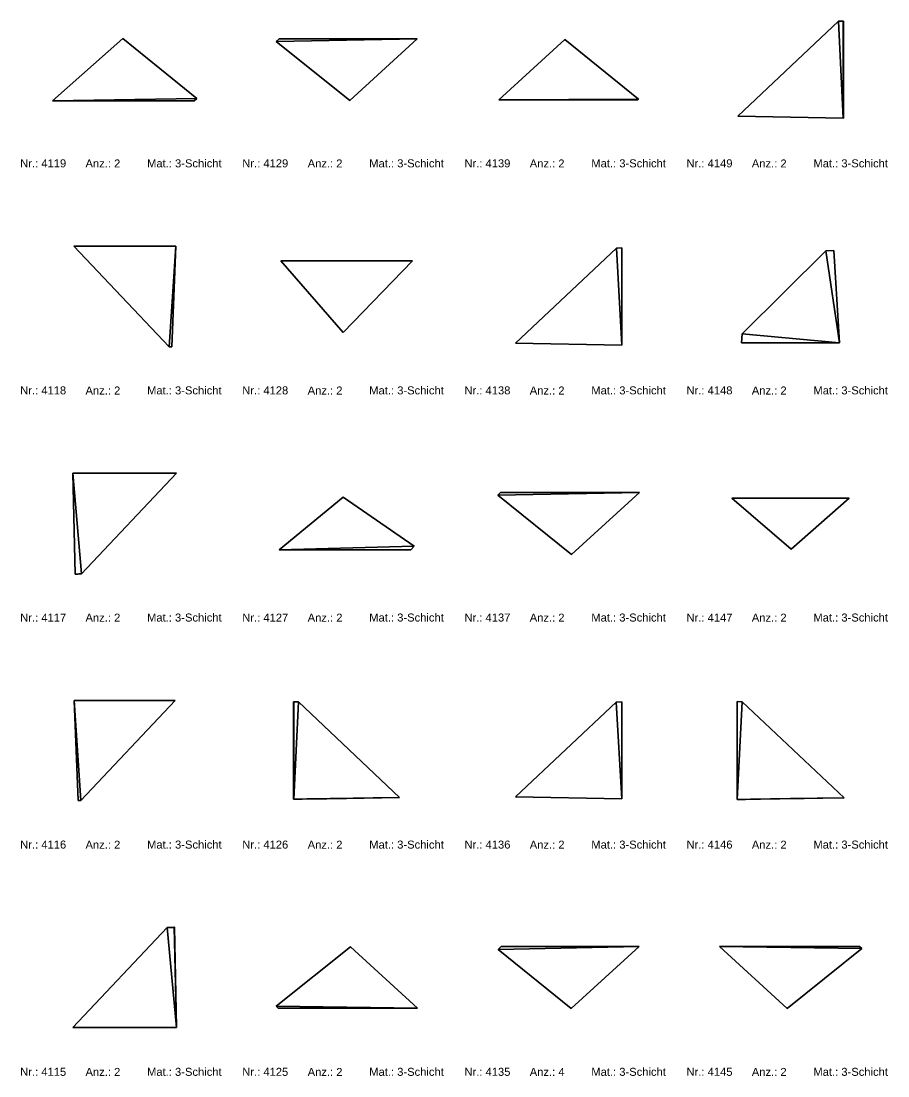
# Model space of a CAD drawing. Header units: millimetres. Extents: x -1099 to 66227, y -20588 to 1633.
# Drawn here: x 23667 to 32453, y -9081 to 1609 of the extents above; entities that cross this region are included whole.
import ezdxf

# ---------------------------------------------------------------- set-up
doc = ezdxf.new("R2010")
doc.units = ezdxf.units.MM
doc.header["$LTSCALE"] = 12.5
doc.layers.add('CURVES', color=1, linetype='Continuous', true_color=0xff0000)
doc.layers.add('TEXT', color=1, linetype='Continuous', true_color=0xff0000)
doc.styles.add('ARIAL_REGULAR', font='arial.ttf')

msp = doc.modelspace()

# ---------------------------------------------------------------- texts
at = {"layer": 'TEXT', "attachment_point": 7, "style": 'ARIAL_REGULAR'}
for s, insert, char_height, width in [('Nr.: 4119', (23658, 126), 81.1, 1080.49), ('Anz.: 2', (24320, 126), 81.1, 853.81), ('Mat.: 3-Schicht', (24944, 126), 81.15, 1665.28), ('Nr.: 4129', (25909, 126), 81.1, 1080.49), ('Anz.: 2', (26572, 126), 81.1, 853.81), ('Mat.: 3-Schicht', (27196, 126), 81.15, 1665.28), ('Nr.: 4139', (28161, 126), 81.1, 1080.49), ('Anz.: 2', (28823, 126), 81.1, 853.81), ('Mat.: 3-Schicht', (29447, 126), 81.15, 1665.28), ('Nr.: 4149', (30412, 126), 81.1, 1080.49), ('Anz.: 2', (31074, 126), 81.1, 853.81), ('Mat.: 3-Schicht', (31698, 126), 81.15, 1665.28), ('Nr.: 4118', (23658, -2175), 81.1, 1080.49), ('Anz.: 2', (24320, -2175), 81.1, 853.81), ('Mat.: 3-Schicht', (24944, -2175), 81.15, 1665.28), ('Nr.: 4128', (25909, -2175), 81.1, 1080.49), ('Anz.: 2', (26572, -2175), 81.1, 853.81), ('Mat.: 3-Schicht', (27196, -2175), 81.15, 1665.28), ('Nr.: 4138', (28161, -2175), 81.1, 1080.49), ('Anz.: 2', (28823, -2175), 81.1, 853.81), ('Mat.: 3-Schicht', (29447, -2175), 81.15, 1665.28), ('Nr.: 4148', (30412, -2175), 81.1, 1080.49), ('Anz.: 2', (31074, -2175), 81.1, 853.81), ('Mat.: 3-Schicht', (31698, -2175), 81.15, 1665.28), ('Nr.: 4117', (23658, -4477), 81.1, 1079.61), ('Anz.: 2', (24320, -4477), 81.1, 853.81), ('Mat.: 3-Schicht', (24944, -4477), 81.15, 1665.28), ('Nr.: 4127', (25909, -4477), 81.1, 1079.61), ('Anz.: 2', (26572, -4477), 81.1, 853.81), ('Mat.: 3-Schicht', (27196, -4477), 81.15, 1665.28), ('Nr.: 4137', (28161, -4477), 81.1, 1079.61), ('Anz.: 2', (28823, -4477), 81.1, 853.81), ('Mat.: 3-Schicht', (29447, -4477), 81.15, 1665.28), ('Nr.: 4147', (30412, -4477), 81.1, 1079.61), ('Anz.: 2', (31074, -4477), 81.1, 853.81), ('Mat.: 3-Schicht', (31698, -4477), 81.15, 1665.28), ('Nr.: 4116', (23658, -6778), 81.1, 1079.61), ('Anz.: 2', (24320, -6778), 81.1, 853.81), ('Mat.: 3-Schicht', (24944, -6778), 81.15, 1665.28), ('Nr.: 4126', (25909, -6778), 81.1, 1079.61), ('Anz.: 2', (26572, -6778), 81.1, 853.81), ('Mat.: 3-Schicht', (27196, -6778), 81.15, 1665.28), ('Nr.: 4136', (28161, -6778), 81.1, 1079.61), ('Anz.: 2', (28823, -6778), 81.1, 853.81), ('Mat.: 3-Schicht', (29447, -6778), 81.15, 1665.28), ('Nr.: 4146', (30412, -6778), 81.1, 1079.61), ('Anz.: 2', (31074, -6778), 81.1, 853.81), ('Mat.: 3-Schicht', (31698, -6778), 81.15, 1665.28), ('Nr.: 4115', (23658, -9081), 81.1, 1081.37), ('Anz.: 2', (24320, -9081), 81.1, 853.81), ('Mat.: 3-Schicht', (24944, -9081), 81.15, 1665.28), ('Nr.: 4125', (25909, -9081), 81.1, 1081.37), ('Anz.: 2', (26572, -9081), 81.1, 853.81), ('Mat.: 3-Schicht', (27196, -9081), 81.15, 1665.28), ('Nr.: 4135', (28161, -9081), 81.1, 1081.37), ('Anz.: 4', (28823, -9081), 81.1, 854.69), ('Mat.: 3-Schicht', (29447, -9081), 81.15, 1665.28), ('Nr.: 4145', (30412, -9081), 81.1, 1081.37), ('Anz.: 2', (31074, -9081), 81.1, 853.81), ('Mat.: 3-Schicht', (31698, -9081), 81.15, 1665.28)]:
    msp.add_mtext(s, dxfattribs=dict(at, insert=insert, char_height=char_height, width=width))

# ---------------------------------------------------------------- meshes
at = {"layer": 'CURVES'}
mesh = msp.add_polyface(dxfattribs=at)
corners = [(32002, 1609), (32001, 1609), (32001, 1609, 100), (32002, 1609, 100), (32001, 1609, 100), (32001, 1609), (31952, 1608), (31952, 1608, 100), (31952, 1608, 100), (31952, 1608), (30932, 646), (30932, 646, 100), (30932, 646, 100), (30932, 646), (32001, 625), (32001, 625, 100), (32001, 625, 100), (32001, 625), (32002, 625), (32002, 625, 100), (32002, 1609), (32002, 1609, 100), (32002, 625, 100), (32002, 625), (32001, 1609), (32002, 1609), (31952, 1608), (30932, 646), (32001, 625), (32002, 625), (32002, 1609, 100), (32001, 1609, 100), (31952, 1608, 100), (30932, 646, 100), (32001, 625, 100), (32002, 625, 100)]
mesh.append_faces([[corners[k] for k in face] for face in [(3, 0, 1, 2), (4, 5, 6, 7), (8, 9, 10, 11), (12, 13, 14, 15), (16, 17, 18, 19), (21, 22, 23, 20), (28, 24, 25, 29), (27, 26, 28, 28), (26, 24, 28, 28), (32, 33, 34, 34), (31, 32, 34, 34), (35, 30, 31, 34)]])
mesh = msp.add_polyface(dxfattribs=at)
corners = [(25449, 826), (24697, 1434), (24697, 1434, 100), (25449, 826, 100), (24697, 1434, 100), (24697, 1434), (23985, 800), (23985, 800, 100), (23985, 800, 100), (23985, 800), (25422, 800), (25422, 800, 100), (25449, 826), (25449, 826, 100), (25422, 800, 100), (25422, 800), (24697, 1434), (25449, 826), (23985, 800), (25422, 800), (25449, 826, 100), (24697, 1434, 100), (23985, 800, 100), (25422, 800, 100)]
mesh.append_faces([[corners[k] for k in face] for face in [(2, 3, 0, 1), (5, 6, 7, 4), (11, 8, 9, 10), (15, 12, 13, 14), (17, 19, 18, 18), (18, 16, 17, 17), (20, 21, 22, 22), (22, 23, 20, 20)]])
mesh = msp.add_polyface(dxfattribs=at)
corners = [(27682, 1431), (26282, 1431), (26282, 1431, 100), (27682, 1431, 100), (26282, 1431, 100), (26282, 1431), (26253, 1404), (26253, 1404, 100), (26253, 1404, 100), (26253, 1404), (26998, 803), (26998, 803, 100), (27682, 1431), (27682, 1431, 100), (26998, 803, 100), (26998, 803), (26282, 1431), (27682, 1431), (26253, 1404), (26998, 803), (27682, 1431, 100), (26282, 1431, 100), (26253, 1404, 100), (26998, 803, 100)]
mesh.append_faces([[corners[k] for k in face] for face in [(3, 0, 1, 2), (7, 4, 5, 6), (8, 9, 10, 11), (15, 12, 13, 14), (17, 19, 18, 18), (18, 16, 17, 17), (20, 21, 22, 22), (22, 23, 20, 20)]])
mesh = msp.add_polyface(dxfattribs=at)
corners = [(29924, 819), (29178, 1424), (29178, 1424, 100), (29924, 819, 100), (29178, 1424, 100), (29178, 1424), (28511, 810), (28511, 810, 100), (28511, 810, 100), (28511, 810), (29914, 810), (29914, 810, 100), (29924, 819), (29924, 819, 100), (29914, 810, 100), (29914, 810), (29178, 1424), (29924, 819), (28511, 810), (29914, 810), (29924, 819, 100), (29178, 1424, 100), (28511, 810, 100), (29914, 810, 100)]
mesh.append_faces([[corners[k] for k in face] for face in [(2, 3, 0, 1), (7, 4, 5, 6), (8, 9, 10, 11), (15, 12, 13, 14), (17, 19, 18, 18), (18, 16, 17, 17), (20, 21, 22, 22), (22, 23, 20, 20)]])
mesh = msp.add_polyface(dxfattribs=at)
corners = [(25234, -673), (24201, -673), (24201, -673, 100), (25234, -673, 100), (24201, -673, 100), (24201, -673), (25168, -1693), (25168, -1693, 100), (25168, -1693, 100), (25168, -1693), (25196, -1693), (25196, -1693, 100), (25234, -673), (25234, -673, 100), (25196, -1693, 100), (25196, -1693), (24201, -673), (25234, -673), (25168, -1693), (25196, -1693), (25234, -673, 100), (24201, -673, 100), (25168, -1693, 100), (25196, -1693, 100)]
mesh.append_faces([[corners[k] for k in face] for face in [(3, 0, 1, 2), (5, 6, 7, 4), (8, 9, 10, 11), (13, 14, 15, 12), (17, 19, 18, 18), (18, 16, 17, 17), (20, 21, 22, 22), (22, 23, 20, 20)]])
mesh = msp.add_polyface(dxfattribs=at)
corners = [(29757, -689), (29756, -689), (29756, -689, 100), (29757, -689, 100), (29756, -689, 100), (29756, -689), (29701, -691), (29701, -691, 100), (29701, -691, 100), (29701, -691), (28677, -1654), (28677, -1654, 100), (28677, -1654, 100), (28677, -1654), (29756, -1676), (29756, -1676, 100), (29756, -1676, 100), (29756, -1676), (29757, -1676), (29757, -1676, 100), (29757, -689), (29757, -689, 100), (29757, -1676, 100), (29757, -1676), (29756, -689), (29757, -689), (29701, -691), (28677, -1654), (29756, -1676), (29757, -1676), (29757, -689, 100), (29756, -689, 100), (29701, -691, 100), (28677, -1654, 100), (29756, -1676, 100), (29757, -1676, 100)]
mesh.append_faces([[corners[k] for k in face] for face in [(3, 0, 1, 2), (7, 4, 5, 6), (8, 9, 10, 11), (12, 13, 14, 15), (16, 17, 18, 19), (21, 22, 23, 20), (24, 29, 28, 28), (27, 26, 28, 28), (29, 24, 25, 25), (26, 24, 28, 28), (32, 33, 34, 34), (31, 32, 34, 34), (30, 31, 35, 35), (34, 35, 31, 31)]])
mesh = msp.add_polyface(dxfattribs=at)
corners = [(31905, -714), (31824, -719), (31824, -719, 100), (31905, -714, 100), (31824, -719, 100), (31824, -719), (30977, -1560), (30977, -1560, 100), (30977, -1560, 100), (30977, -1560), (30970, -1652), (30970, -1652, 100), (30970, -1652, 100), (30970, -1652), (31964, -1652), (31964, -1652, 100), (31905, -714), (31905, -714, 100), (31964, -1652, 100), (31964, -1652), (31824, -719), (31905, -714), (30977, -1560), (30970, -1652), (31964, -1652), (31905, -714, 100), (31824, -719, 100), (30977, -1560, 100), (30970, -1652, 100), (31964, -1652, 100)]
mesh.append_faces([[corners[k] for k in face] for face in [(2, 3, 0, 1), (4, 5, 6, 7), (8, 9, 10, 11), (12, 13, 14, 15), (17, 18, 19, 19), (19, 16, 17, 17), (22, 24, 23, 23), (24, 20, 21, 21), (22, 20, 24, 24), (29, 27, 28, 28), (25, 26, 29, 29), (27, 29, 26, 26)]])
mesh = msp.add_polyface(dxfattribs=at)
corners = [(27634, -821), (26300, -821), (26300, -821, 100), (27634, -821, 100), (26300, -821, 100), (26300, -821), (26933, -1545), (26933, -1545, 100), (27634, -821), (27634, -821, 100), (26933, -1545, 100), (26933, -1545), (26300, -821), (27634, -821), (26933, -1545), (27634, -821, 100), (26300, -821, 100), (26933, -1545, 100)]
mesh.append_faces([[corners[k] for k in face] for face in [(3, 0, 1, 2), (4, 5, 6, 7), (10, 11, 8, 9), (13, 14, 12, 12), (15, 16, 17, 17)]])
mesh = msp.add_polyface(dxfattribs=at)
corners = [(25243, -2971), (24192, -2971), (24192, -2971, 100), (25243, -2971, 100), (24192, -2971, 100), (24192, -2971), (24214, -3995), (24214, -3995, 100), (24214, -3995), (24214, -3995, 100), (24281, -3994), (24281, -3994, 100), (24216, -3995), (24247, -3995, 50), (24215, -3995, 50), (24215, -3995, 25), (24215, -3995, 50), (24215, -3995, 25), (24215, -3995, 12), (24214, -3995, 25), (24214, -3995, 12), (24214, -3995, 6), (24214, -3995, 12), (24214, -3995, 6), (24247, -3995, 25), (24223, -3995, 50), (24223, -3995, 25), (24264, -3994, 50), (24223, -3995, 12), (24216, -3995, 25), (24215, -3995, 12), (24216, -3995, 12), (24223, -3995, 6), (24217, -3995, 12), (24216, -3995, 6), (24217, -3995, 6), (24247, -3995, 12), (24235, -3995, 25), (24235, -3995, 12), (24264, -3994, 25), (24256, -3994, 50), (24256, -3994, 25), (24216, -3995, 100), (24247, -3995, 75), (24215, -3995, 75), (24223, -3995, 75), (24223, -3995, 88), (24215, -3995, 88), (24216, -3995, 75), (24216, -3995, 88), (24215, -3995, 75), (24223, -3995, 94), (24216, -3995, 94), (24217, -3995, 88), (24217, -3995, 94), (24247, -3995, 88), (24235, -3995, 75), (24235, -3995, 88), (24264, -3994, 75), (24256, -3994, 75), (24215, -3995, 88), (24214, -3995, 75), (24214, -3995, 88), (24214, -3995, 94), (24214, -3995, 88), (24214, -3995, 94), (25243, -2971), (25243, -2971, 100), (24281, -3994, 100), (24281, -3994), (24192, -2971), (25243, -2971), (24214, -3995), (24281, -3994), (24216, -3995), (25243, -2971, 100), (24192, -2971, 100), (24214, -3995, 100), (24216, -3995, 100), (24281, -3994, 100)]
mesh.append_faces([[corners[k] for k in face] for face in [(0, 1, 2, 3), (7, 4, 5, 6), (57, 46, 45, 56), (55, 57, 56, 43), (54, 52, 49, 53), (51, 54, 53, 46), (49, 47, 44, 48), (53, 49, 48, 48), (45, 46, 53, 53), (48, 45, 53, 53), (48, 44, 14, 14), (25, 45, 48, 48), (14, 25, 48, 48), (56, 45, 25, 25), (13, 43, 56, 56), (25, 13, 56, 56), (63, 65, 64, 62), (60, 62, 61, 50), (44, 50, 16, 14), (14, 16, 17, 15), (17, 19, 20, 18), (20, 22, 23, 21), (37, 24, 13, 13), (25, 26, 37, 37), (13, 25, 37, 37), (29, 26, 25, 25), (14, 15, 29, 29), (25, 14, 29, 29), (33, 28, 26, 26), (29, 31, 33, 33), (26, 29, 33, 33), (29, 15, 30, 31), (28, 33, 35, 32), (33, 31, 34, 35), (24, 37, 38, 36), (37, 26, 28, 38), (59, 43, 13, 40), (58, 59, 40, 27), (27, 40, 41, 39), (40, 13, 24, 41), (22, 8, 23, 23), (21, 23, 8, 8), (18, 20, 21, 21), (19, 22, 20, 20), (12, 18, 21, 21), (22, 64, 9, 8), (34, 30, 12, 12), (30, 18, 12, 12), (31, 30, 34, 34), (17, 18, 30, 15), (16, 19, 17, 17), (12, 21, 8, 8), (19, 61, 64, 22), (62, 64, 61, 61), (63, 9, 65, 65), (64, 65, 9, 9), (63, 42, 9, 9), (63, 62, 60, 60), (61, 16, 50, 50), (44, 47, 60, 50), (42, 63, 60, 60), (16, 61, 19, 19), (60, 47, 42, 42), (32, 35, 12, 12), (28, 32, 38, 38), (32, 36, 38, 38), (36, 32, 12, 12), (41, 24, 36, 36), (12, 10, 36, 36), (10, 39, 36, 36), (36, 39, 41, 41), (10, 27, 39, 39), (27, 10, 11, 11), (47, 49, 52, 52), (51, 42, 54, 54), (52, 54, 42, 42), (55, 42, 51, 51), (51, 46, 57, 57), (47, 52, 42, 42), (55, 43, 59, 59), (55, 59, 58, 58), (42, 55, 11, 11), (58, 11, 55, 55), (57, 55, 51, 51), (11, 58, 27, 27), (12, 35, 34, 34), (67, 68, 69, 66), (70, 74, 72, 72), (71, 73, 70, 70), (74, 70, 73, 73), (78, 76, 77, 77), (76, 79, 75, 75), (78, 79, 76, 76)]])
mesh = msp.add_polyface(dxfattribs=at)
corners = [(29934, -3169), (28528, -3169), (28528, -3169, 100), (29934, -3169, 100), (28528, -3169, 100), (28528, -3169), (28500, -3196), (28500, -3196, 100), (28500, -3196, 100), (28500, -3196), (29247, -3796), (29247, -3796, 100), (29934, -3169), (29934, -3169, 100), (29247, -3796, 100), (29247, -3796), (28528, -3169), (29934, -3169), (28500, -3196), (29247, -3796), (29934, -3169, 100), (28528, -3169, 100), (28500, -3196, 100), (29247, -3796, 100)]
mesh.append_faces([[corners[k] for k in face] for face in [(3, 0, 1, 2), (4, 5, 6, 7), (8, 9, 10, 11), (14, 15, 12, 13), (17, 19, 18, 18), (18, 16, 17, 17), (20, 21, 22, 22), (22, 23, 20, 20)]])
mesh = msp.add_polyface(dxfattribs=at)
corners = [(27652, -3713), (26931, -3217), (26931, -3217, 100), (27652, -3713, 100), (26931, -3217, 100), (26931, -3217), (26282, -3749), (26282, -3749, 100), (26282, -3749, 100), (26282, -3749), (27618, -3749), (27618, -3749, 100), (27652, -3713), (27652, -3713, 100), (27618, -3749, 100), (27618, -3749), (26931, -3217), (27652, -3713), (26282, -3749), (27618, -3749), (27652, -3713, 100), (26931, -3217, 100), (26282, -3749, 100), (27618, -3749, 100)]
mesh.append_faces([[corners[k] for k in face] for face in [(2, 3, 0, 1), (7, 4, 5, 6), (9, 10, 11, 8), (15, 12, 13, 14), (17, 19, 18, 18), (18, 16, 17, 17), (20, 21, 22, 22), (22, 23, 20, 20)]])
mesh = msp.add_polyface(dxfattribs=at)
corners = [(32062, -3224), (30872, -3224), (30872, -3224, 100), (32062, -3224, 100), (30872, -3224, 100), (30872, -3224), (31474, -3741), (31474, -3741, 100), (32062, -3224), (32062, -3224, 100), (31474, -3741, 100), (31474, -3741), (30872, -3224), (32062, -3224), (31474, -3741), (32062, -3224, 100), (30872, -3224, 100), (31474, -3741, 100)]
mesh.append_faces([[corners[k] for k in face] for face in [(3, 0, 1, 2), (5, 6, 7, 4), (11, 8, 9, 10), (13, 14, 12, 12), (15, 16, 17, 17)]])
mesh = msp.add_polyface(dxfattribs=at)
corners = [(25229, -5276), (24205, -5276), (24205, -5276, 100), (25229, -5276, 100), (24205, -5276, 100), (24205, -5276), (24244, -6289), (24244, -6289, 100), (24244, -6289, 100), (24244, -6289), (24271, -6289), (24271, -6289, 100), (25229, -5276), (25229, -5276, 100), (24271, -6289, 100), (24271, -6289), (24205, -5276), (25229, -5276), (24244, -6289), (24271, -6289), (25229, -5276, 100), (24205, -5276, 100), (24244, -6289, 100), (24271, -6289, 100)]
mesh.append_faces([[corners[k] for k in face] for face in [(3, 0, 1, 2), (4, 5, 6, 7), (8, 9, 10, 11), (14, 15, 12, 13), (16, 19, 18, 18), (19, 16, 17, 17), (23, 21, 22, 22), (21, 23, 20, 20)]])
mesh = msp.add_polyface(dxfattribs=at)
corners = [(26480, -5290), (26431, -5289), (26431, -5289, 100), (26480, -5290, 100), (26431, -5289, 100), (26431, -5289), (26430, -5289), (26430, -5289, 100), (26430, -5289, 100), (26430, -5289), (26430, -6276), (26430, -6276, 100), (26430, -6276), (26430, -6276, 100), (27504, -6260), (27504, -6260, 100), (26967, -6268, 50), (26431, -6276, 50), (26431, -6276), (26431, -6276, 25), (26431, -6276, 50), (26431, -6276, 25), (26431, -6276, 12), (26430, -6276, 25), (26430, -6276, 12), (26430, -6276, 6), (26430, -6276, 12), (26430, -6276, 6), (26430, -6276, 3), (26430, -6276, 6), (26430, -6276, 3), (26967, -6268, 25), (26565, -6274, 50), (26565, -6274, 25), (27236, -6264, 50), (26565, -6274, 12), (26431, -6276, 25), (26431, -6276, 12), (26431, -6276, 12), (26565, -6274, 6), (26464, -6276, 12), (26431, -6276, 6), (26464, -6276, 6), (26967, -6268, 12), (26766, -6271, 25), (26766, -6271, 12), (27236, -6264, 25), (27101, -6266, 50), (27101, -6266, 25), (26464, -6276, 3), (26431, -6276, 6), (26431, -6276, 3), (26431, -6276, 3), (26431, -6276, 12), (26431, -6276, 6), (26431, -6276, 6), (26431, -6276, 25), (26431, -6276, 12), (26464, -6276, 2), (26439, -6276, 3), (26431, -6276, 2), (26439, -6276, 2), (26565, -6274, 3), (26515, -6275, 6), (26515, -6275, 3), (26766, -6271, 6), (26665, -6273, 12), (26665, -6273, 6), (26431, -6276, 100), (26967, -6268, 75), (26431, -6276, 75), (26565, -6274, 75), (26565, -6274, 88), (26431, -6276, 88), (26431, -6276, 75), (26431, -6276, 88), (26431, -6276, 75), (26565, -6274, 94), (26431, -6276, 94), (26464, -6276, 88), (26464, -6276, 94), (26967, -6268, 88), (26766, -6271, 75), (26766, -6271, 88), (27236, -6264, 75), (27101, -6266, 75), (26464, -6276, 97), (26431, -6276, 97), (26431, -6276, 94), (26431, -6276, 97), (26431, -6276, 94), (26431, -6276, 88), (26431, -6276, 94), (26431, -6276, 88), (26431, -6276, 75), (26431, -6276, 88), (26464, -6276, 98), (26431, -6276, 98), (26439, -6276, 97), (26439, -6276, 98), (26565, -6274, 97), (26515, -6275, 94), (26515, -6275, 97), (26766, -6271, 94), (26665, -6273, 88), (26665, -6273, 94), (26430, -6276, 75), (26430, -6276, 88), (26430, -6276, 94), (26430, -6276, 88), (26430, -6276, 94), (26430, -6276, 97), (26430, -6276, 94), (26430, -6276, 97), (26480, -5290), (26480, -5290, 100), (27504, -6260, 100), (27504, -6260), (26431, -5289), (26480, -5290), (26430, -5289), (26430, -6276), (27504, -6260), (26431, -6276), (26480, -5290, 100), (26431, -5289, 100), (26430, -5289, 100), (26430, -6276, 100), (26431, -6276, 100), (27504, -6260, 100)]
mesh.append_faces([[corners[k] for k in face] for face in [(0, 1, 2, 3), (4, 5, 6, 7), (9, 10, 11, 8), (105, 77, 72, 104), (103, 105, 104, 83), (104, 72, 71, 71), (82, 83, 104, 104), (71, 82, 104, 104), (81, 83, 82, 69), (102, 86, 80, 101), (100, 102, 101, 77), (99, 97, 89, 98), (96, 99, 98, 86), (89, 87, 78, 88), (98, 89, 88, 88), (80, 86, 98, 98), (88, 80, 98, 98), (88, 78, 75, 75), (79, 80, 88, 88), (75, 79, 88, 88), (101, 80, 79, 79), (72, 77, 101, 101), (79, 72, 101, 101), (92, 90, 73, 91), (78, 92, 91, 75), (91, 73, 70, 70), (74, 75, 91, 91), (70, 74, 91, 91), (79, 75, 74, 74), (71, 72, 79, 79), (74, 71, 79, 79), (74, 70, 17, 17), (32, 71, 74, 74), (17, 32, 74, 74), (82, 71, 32, 32), (16, 69, 82, 82), (32, 16, 82, 82), (95, 93, 76, 94), (73, 95, 94, 70), (111, 113, 112, 110), (108, 110, 109, 107), (93, 107, 106, 76), (94, 76, 20, 20), (17, 70, 94, 94), (20, 17, 94, 94), (56, 19, 17, 17), (20, 21, 56, 56), (17, 20, 56, 56), (21, 23, 24, 22), (24, 26, 27, 25), (27, 29, 30, 28), (19, 56, 57, 37), (56, 21, 22, 57), (44, 31, 16, 16), (32, 33, 44, 44), (16, 32, 44, 44), (36, 33, 32, 32), (17, 19, 36, 36), (32, 17, 36, 36), (40, 35, 33, 33), (36, 38, 40, 40), (33, 36, 40, 40), (53, 38, 36, 36), (19, 37, 53, 53), (36, 19, 53, 53), (38, 53, 55, 41), (53, 37, 54, 55), (63, 39, 35, 35), (40, 42, 63, 63), (35, 40, 63, 63), (50, 42, 40, 40), (38, 41, 50, 50), (40, 38, 50, 50), (59, 49, 42, 42), (50, 52, 59, 59), (42, 50, 59, 59), (50, 41, 51, 52), (49, 59, 61, 58), (59, 52, 60, 61), (39, 63, 64, 62), (63, 42, 49, 64), (31, 44, 45, 43), (66, 45, 44, 44), (33, 35, 66, 66), (44, 33, 66, 66), (45, 66, 67, 65), (66, 35, 39, 67), (85, 69, 16, 47), (84, 85, 47, 34), (34, 47, 48, 46), (47, 16, 31, 48), (29, 12, 30, 30), (28, 30, 12, 12), (28, 12, 54, 54), (13, 12, 29, 112), (29, 27, 26, 26), (22, 24, 25, 25), (25, 27, 28, 28), (23, 26, 24, 24), (25, 28, 54, 54), (112, 29, 26, 109), (51, 55, 54, 54), (55, 51, 41, 41), (18, 51, 54, 54), (54, 37, 57, 57), (22, 25, 57, 57), (20, 23, 21, 21), (54, 57, 25, 25), (18, 54, 12, 12), (109, 26, 23, 106), (109, 110, 112, 112), (109, 106, 107, 107), (111, 13, 113, 113), (112, 113, 13, 13), (111, 110, 108, 108), (90, 13, 111, 111), (108, 90, 111, 111), (108, 107, 93, 93), (106, 20, 76, 76), (90, 108, 93, 95), (95, 73, 90, 90), (87, 92, 78, 78), (90, 92, 87, 87), (68, 13, 90, 90), (20, 106, 23, 23), (87, 68, 90, 90), (61, 60, 18, 18), (51, 18, 60, 60), (18, 58, 61, 61), (58, 18, 62, 62), (58, 62, 64, 64), (64, 49, 58, 58), (62, 18, 14, 14), (51, 60, 52, 52), (67, 39, 62, 62), (43, 65, 14, 14), (62, 65, 67, 67), (62, 14, 65, 65), (65, 43, 45, 45), (43, 48, 31, 31), (43, 46, 48, 48), (46, 43, 14, 14), (46, 14, 34, 34), (96, 86, 102, 102), (87, 97, 68, 68), (99, 68, 97, 97), (68, 96, 100, 100), (68, 99, 96, 96), (102, 100, 96, 96), (15, 68, 100, 100), (100, 77, 105, 105), (87, 89, 97, 97), (81, 69, 85, 85), (15, 84, 34, 34), (81, 85, 84, 84), (15, 103, 81, 81), (83, 81, 103, 103), (84, 15, 81, 81), (103, 15, 100, 100), (105, 103, 100, 100), (15, 34, 14, 14), (117, 114, 115, 116), (122, 123, 119, 119), (121, 118, 123, 123), (119, 123, 118, 118), (120, 118, 121, 121), (126, 127, 125, 125), (128, 125, 127, 127), (124, 128, 129, 129), (125, 128, 124, 124)]])
mesh = msp.add_polyface(dxfattribs=at)
corners = [(29755, -5291), (29755, -5291), (29755, -5291, 100), (29755, -5291, 100), (29755, -5291, 100), (29755, -5291), (29698, -5293), (29698, -5293, 100), (29698, -5293, 100), (29698, -5293), (28679, -6252), (28679, -6252, 100), (28679, -6252, 100), (28679, -6252), (29755, -6274), (29755, -6274, 100), (29755, -6274, 100), (29755, -6274), (29755, -6274), (29755, -6274, 100), (29755, -5291), (29755, -5291, 100), (29755, -6274, 100), (29755, -6274), (29755, -5291), (29755, -5291), (29698, -5293), (28679, -6252), (29755, -6274), (29755, -6274), (29755, -5291, 100), (29755, -5291, 100), (29698, -5293, 100), (28679, -6252, 100), (29755, -6274, 100), (29755, -6274, 100)]
mesh.append_faces([[corners[k] for k in face] for face in [(3, 0, 1, 2), (4, 5, 6, 7), (8, 9, 10, 11), (12, 13, 14, 15), (16, 17, 18, 19), (23, 20, 21, 22), (25, 29, 28, 24), (27, 26, 28, 28), (26, 24, 28, 28), (32, 33, 34, 34), (31, 32, 34, 34), (35, 30, 31, 34)]])
mesh = msp.add_polyface(dxfattribs=at)
corners = [(30975, -5288), (30925, -5286), (30925, -5286, 100), (30975, -5288, 100), (30925, -5286, 100), (30925, -5286), (30925, -5286), (30925, -5286, 100), (30925, -5286, 100), (30925, -5286), (30925, -6279), (30925, -6279, 100), (30925, -6279), (30925, -6279, 100), (32009, -6261), (32009, -6261, 100), (31467, -6270, 50), (30925, -6279, 50), (30926, -6279), (30925, -6279, 25), (30925, -6279, 50), (30925, -6279, 25), (30925, -6279, 12), (30925, -6279, 25), (30925, -6279, 12), (30925, -6279, 6), (30925, -6279, 12), (30925, -6279, 6), (30925, -6279, 3), (30925, -6279, 6), (30925, -6279, 3), (31467, -6270, 25), (31061, -6277, 50), (31061, -6277, 25), (31738, -6265, 50), (31061, -6277, 12), (30926, -6279, 25), (30925, -6279, 12), (30926, -6279, 12), (31061, -6277, 6), (30959, -6279, 12), (30926, -6279, 6), (30959, -6279, 6), (31467, -6270, 12), (31264, -6273, 25), (31264, -6273, 12), (31738, -6265, 25), (31603, -6268, 50), (31603, -6268, 25), (30959, -6279, 3), (30926, -6279, 6), (30926, -6279, 3), (30926, -6279, 3), (30926, -6279, 12), (30925, -6279, 6), (30926, -6279, 6), (30925, -6279, 25), (30925, -6279, 12), (30959, -6279, 2), (30934, -6279, 3), (30926, -6279, 2), (30934, -6279, 2), (31061, -6277, 3), (31010, -6278, 6), (31010, -6278, 3), (31264, -6273, 6), (31162, -6275, 12), (31162, -6275, 6), (30926, -6279, 100), (31467, -6270, 75), (30925, -6279, 75), (31061, -6277, 75), (31061, -6277, 88), (30925, -6279, 88), (30926, -6279, 75), (30926, -6279, 88), (30925, -6279, 75), (31061, -6277, 94), (30926, -6279, 94), (30959, -6279, 88), (30959, -6279, 94), (31467, -6270, 88), (31264, -6273, 75), (31264, -6273, 88), (31738, -6265, 75), (31603, -6268, 75), (30959, -6279, 97), (30926, -6279, 97), (30926, -6279, 94), (30926, -6279, 97), (30925, -6279, 94), (30926, -6279, 88), (30926, -6279, 94), (30925, -6279, 88), (30925, -6279, 75), (30925, -6279, 88), (30959, -6279, 98), (30926, -6279, 98), (30934, -6279, 97), (30934, -6279, 98), (31061, -6277, 97), (31010, -6278, 94), (31010, -6278, 97), (31264, -6273, 94), (31162, -6275, 88), (31162, -6275, 94), (30925, -6279, 75), (30925, -6279, 88), (30925, -6279, 94), (30925, -6279, 88), (30925, -6279, 94), (30925, -6279, 97), (30925, -6279, 94), (30925, -6279, 97), (30975, -5288), (30975, -5288, 100), (32009, -6261, 100), (32009, -6261), (30925, -5286), (30975, -5288), (30925, -5286), (30925, -6279), (32009, -6261), (30926, -6279), (30975, -5288, 100), (30925, -5286, 100), (30925, -5286, 100), (30925, -6279, 100), (30926, -6279, 100), (32009, -6261, 100)]
mesh.append_faces([[corners[k] for k in face] for face in [(0, 1, 2, 3), (4, 5, 6, 7), (8, 9, 10, 11), (105, 77, 72, 104), (103, 105, 104, 83), (104, 72, 71, 71), (82, 83, 104, 104), (71, 82, 104, 104), (81, 83, 82, 69), (102, 86, 80, 101), (100, 102, 101, 77), (99, 97, 89, 98), (96, 99, 98, 86), (89, 87, 78, 88), (98, 89, 88, 88), (80, 86, 98, 98), (88, 80, 98, 98), (88, 78, 75, 75), (79, 80, 88, 88), (75, 79, 88, 88), (101, 80, 79, 79), (72, 77, 101, 101), (79, 72, 101, 101), (92, 90, 73, 91), (78, 92, 91, 75), (91, 73, 70, 70), (74, 75, 91, 91), (70, 74, 91, 91), (79, 75, 74, 74), (71, 72, 79, 79), (74, 71, 79, 79), (74, 70, 17, 17), (32, 71, 74, 74), (17, 32, 74, 74), (82, 71, 32, 32), (16, 69, 82, 82), (32, 16, 82, 82), (95, 93, 76, 94), (73, 95, 94, 70), (111, 113, 112, 110), (108, 110, 109, 107), (93, 107, 106, 76), (94, 76, 20, 20), (17, 70, 94, 94), (20, 17, 94, 94), (56, 19, 17, 17), (20, 21, 56, 56), (17, 20, 56, 56), (21, 23, 24, 22), (24, 26, 27, 25), (27, 29, 30, 28), (19, 56, 57, 37), (56, 21, 22, 57), (44, 31, 16, 16), (32, 33, 44, 44), (16, 32, 44, 44), (36, 33, 32, 32), (17, 19, 36, 36), (32, 17, 36, 36), (40, 35, 33, 33), (36, 38, 40, 40), (33, 36, 40, 40), (53, 38, 36, 36), (19, 37, 53, 53), (36, 19, 53, 53), (38, 53, 55, 41), (53, 37, 54, 55), (63, 39, 35, 35), (40, 42, 63, 63), (35, 40, 63, 63), (50, 42, 40, 40), (38, 41, 50, 50), (40, 38, 50, 50), (59, 49, 42, 42), (50, 52, 59, 59), (42, 50, 59, 59), (50, 41, 51, 52), (49, 59, 61, 58), (59, 52, 60, 61), (39, 63, 64, 62), (63, 42, 49, 64), (31, 44, 45, 43), (66, 45, 44, 44), (33, 35, 66, 66), (44, 33, 66, 66), (45, 66, 67, 65), (66, 35, 39, 67), (85, 69, 16, 47), (84, 85, 47, 34), (34, 47, 48, 46), (47, 16, 31, 48), (29, 12, 30, 30), (28, 30, 12, 12), (28, 12, 54, 54), (29, 112, 13, 12), (29, 27, 26, 26), (22, 24, 25, 25), (25, 27, 28, 28), (23, 26, 24, 24), (25, 28, 54, 54), (26, 109, 112, 29), (51, 55, 54, 54), (55, 51, 41, 41), (18, 51, 54, 54), (54, 37, 57, 57), (57, 22, 54, 54), (20, 23, 21, 21), (25, 54, 22, 22), (18, 54, 12, 12), (23, 106, 109, 26), (109, 110, 112, 112), (109, 106, 107, 107), (111, 13, 113, 113), (112, 113, 13, 13), (111, 110, 108, 108), (90, 13, 111, 111), (108, 90, 111, 111), (108, 107, 93, 93), (106, 20, 76, 76), (90, 93, 95, 95), (95, 73, 90, 90), (87, 92, 78, 78), (90, 92, 87, 87), (68, 13, 90, 90), (108, 93, 90, 90), (20, 106, 23, 23), (87, 68, 90, 90), (61, 60, 18, 18), (51, 18, 60, 60), (18, 58, 61, 61), (58, 18, 62, 62), (58, 62, 64, 64), (64, 49, 58, 58), (62, 18, 14, 14), (51, 60, 52, 52), (67, 39, 62, 62), (43, 65, 14, 14), (62, 65, 67, 67), (62, 14, 65, 65), (65, 43, 45, 45), (43, 48, 31, 31), (43, 46, 48, 48), (46, 43, 14, 14), (46, 14, 34, 34), (96, 86, 102, 102), (87, 97, 68, 68), (99, 68, 97, 97), (68, 96, 100, 100), (68, 99, 96, 96), (102, 100, 96, 96), (15, 68, 100, 100), (100, 77, 105, 105), (87, 89, 97, 97), (81, 69, 85, 85), (15, 84, 34, 34), (81, 85, 84, 84), (15, 103, 81, 81), (83, 81, 103, 103), (84, 15, 81, 81), (103, 15, 100, 100), (105, 103, 100, 100), (15, 34, 14, 14), (117, 114, 115, 116), (122, 123, 119, 119), (121, 118, 123, 123), (119, 123, 118, 118), (120, 118, 121, 121), (126, 127, 125, 125), (128, 125, 127, 127), (124, 128, 129, 129), (125, 128, 124, 124)]])
mesh = msp.add_polyface(dxfattribs=at)
corners = [(25221, -7574), (25221, -7574, 100), (25147, -7575), (25147, -7575, 100), (25219, -7574), (25184, -7575, 50), (25219, -7574, 50), (25219, -7574, 25), (25220, -7574, 50), (25220, -7574, 25), (25220, -7574, 12), (25221, -7574, 25), (25221, -7574, 12), (25221, -7574, 6), (25221, -7574, 12), (25221, -7574, 6), (25184, -7575, 25), (25211, -7575, 50), (25211, -7575, 25), (25166, -7575, 50), (25211, -7575, 12), (25219, -7574, 25), (25219, -7574, 12), (25219, -7574, 12), (25211, -7575, 6), (25217, -7574, 12), (25219, -7574, 6), (25217, -7574, 6), (25184, -7575, 12), (25198, -7575, 25), (25198, -7575, 12), (25166, -7575, 25), (25175, -7575, 50), (25175, -7575, 25), (25219, -7574, 100), (25184, -7575, 75), (25219, -7574, 75), (25211, -7575, 75), (25211, -7575, 88), (25219, -7574, 88), (25219, -7574, 75), (25219, -7574, 88), (25220, -7574, 75), (25211, -7575, 94), (25219, -7574, 94), (25217, -7574, 88), (25217, -7574, 94), (25184, -7575, 88), (25198, -7575, 75), (25198, -7575, 88), (25166, -7575, 75), (25175, -7575, 75), (25220, -7574, 88), (25221, -7574, 75), (25221, -7574, 88), (25221, -7574, 94), (25221, -7574, 88), (25221, -7574, 94), (25147, -7575, 100), (25147, -7575), (24192, -8591), (24192, -8591, 100), (24192, -8591, 100), (24192, -8591), (25242, -8591), (25242, -8591, 100), (25221, -7574), (25221, -7574, 100), (25242, -8591, 100), (25242, -8591), (25147, -7575), (25219, -7574), (25221, -7574), (24192, -8591), (25242, -8591), (25221, -7574, 100), (25219, -7574, 100), (25147, -7575, 100), (24192, -8591, 100), (25242, -8591, 100)]
mesh.append_faces([[corners[k] for k in face] for face in [(49, 38, 37, 48), (47, 49, 48, 35), (46, 44, 41, 45), (43, 46, 45, 38), (41, 39, 36, 40), (45, 41, 40, 40), (37, 38, 45, 45), (40, 37, 45, 45), (40, 36, 6, 6), (17, 37, 40, 40), (6, 17, 40, 40), (48, 37, 17, 17), (5, 35, 48, 48), (17, 5, 48, 48), (55, 57, 56, 54), (52, 54, 53, 42), (36, 42, 8, 6), (6, 8, 9, 7), (9, 11, 12, 10), (12, 14, 15, 13), (29, 16, 5, 5), (17, 18, 29, 29), (5, 17, 29, 29), (21, 18, 17, 17), (6, 7, 21, 21), (17, 6, 21, 21), (25, 20, 18, 18), (21, 23, 25, 25), (18, 21, 25, 25), (21, 7, 22, 23), (20, 25, 27, 24), (25, 23, 26, 27), (16, 29, 30, 28), (29, 18, 20, 30), (51, 35, 5, 32), (50, 51, 32, 19), (19, 32, 33, 31), (32, 5, 16, 33), (14, 0, 15, 15), (13, 15, 0, 0), (10, 12, 13, 13), (11, 14, 12, 12), (13, 4, 10, 10), (14, 56, 1, 0), (22, 10, 4, 4), (4, 26, 22, 22), (23, 22, 26, 26), (9, 10, 22, 7), (8, 11, 9, 9), (4, 13, 0, 0), (11, 53, 56, 14), (54, 56, 53, 53), (55, 1, 57, 57), (56, 57, 1, 1), (55, 34, 1, 1), (55, 54, 52, 52), (53, 8, 42, 42), (36, 39, 52, 42), (34, 55, 52, 52), (8, 53, 11, 11), (52, 39, 34, 34), (24, 27, 4, 4), (20, 24, 30, 30), (24, 28, 30, 30), (28, 24, 4, 4), (33, 16, 28, 28), (4, 2, 28, 28), (2, 31, 28, 28), (28, 31, 33, 33), (2, 19, 31, 31), (19, 2, 3, 3), (39, 41, 44, 44), (43, 34, 46, 46), (44, 46, 34, 34), (47, 34, 43, 43), (43, 38, 49, 49), (39, 44, 34, 34), (47, 35, 51, 51), (47, 51, 50, 50), (34, 47, 3, 3), (50, 3, 47, 47), (49, 47, 43, 43), (3, 50, 19, 19), (4, 27, 26, 26), (58, 59, 60, 61), (62, 63, 64, 65), (67, 68, 69, 66), (70, 74, 73, 73), (74, 71, 72, 72), (70, 71, 74, 74), (79, 77, 78, 78), (75, 76, 79, 79), (77, 79, 76, 76)]])
mesh = msp.add_polyface(dxfattribs=at)
corners = [(27006, -7771), (26251, -8373), (26251, -8373, 100), (27006, -7771, 100), (26251, -8373, 100), (26251, -8373), (26273, -8395), (26273, -8395, 100), (26273, -8395, 100), (26273, -8395), (27684, -8395), (27684, -8395, 100), (27006, -7771), (27006, -7771, 100), (27684, -8395, 100), (27684, -8395), (26251, -8373), (27006, -7771), (26273, -8395), (27684, -8395), (27006, -7771, 100), (26251, -8373, 100), (26273, -8395, 100), (27684, -8395, 100)]
mesh.append_faces([[corners[k] for k in face] for face in [(3, 0, 1, 2), (5, 6, 7, 4), (8, 9, 10, 11), (15, 12, 13, 14), (16, 19, 18, 18), (19, 16, 17, 17), (23, 21, 22, 22), (21, 23, 20, 20)]])
mesh = msp.add_polyface(dxfattribs=at)
corners = [(29933, -7768), (28532, -7768), (28532, -7768, 100), (29933, -7768, 100), (28532, -7768, 100), (28532, -7768), (28502, -7798), (28502, -7798, 100), (28502, -7798, 100), (28502, -7798), (29244, -8397), (29244, -8397, 100), (29933, -7768), (29933, -7768, 100), (29244, -8397, 100), (29244, -8397), (28532, -7768), (29933, -7768), (28502, -7798), (29244, -8397), (29933, -7768, 100), (28532, -7768, 100), (28502, -7798, 100), (29244, -8397, 100)]
mesh.append_faces([[corners[k] for k in face] for face in [(3, 0, 1, 2), (4, 5, 6, 7), (8, 9, 10, 11), (14, 15, 12, 13), (17, 19, 18, 18), (18, 16, 17, 17), (20, 21, 22, 22), (22, 23, 20, 20)]])
mesh = msp.add_polyface(dxfattribs=at)
corners = [(32167, -7769), (30746, -7769), (30746, -7769, 100), (32167, -7769, 100), (30746, -7769, 100), (30746, -7769), (31433, -8396), (31433, -8396, 100), (31433, -8396, 100), (31433, -8396), (32188, -7789), (32188, -7789, 100), (32167, -7769), (32167, -7769, 100), (32188, -7789, 100), (32188, -7789), (30746, -7769), (32167, -7769), (31433, -8396), (32188, -7789), (32167, -7769, 100), (30746, -7769, 100), (31433, -8396, 100), (32188, -7789, 100)]
mesh.append_faces([[corners[k] for k in face] for face in [(3, 0, 1, 2), (6, 4, 5, 5), (4, 6, 7, 7), (8, 9, 10, 11), (13, 14, 15, 15), (15, 12, 13, 13), (16, 19, 18, 18), (19, 16, 17, 17), (23, 21, 22, 22), (21, 23, 20, 20)]])

doc.saveas('drawing.dxf')
